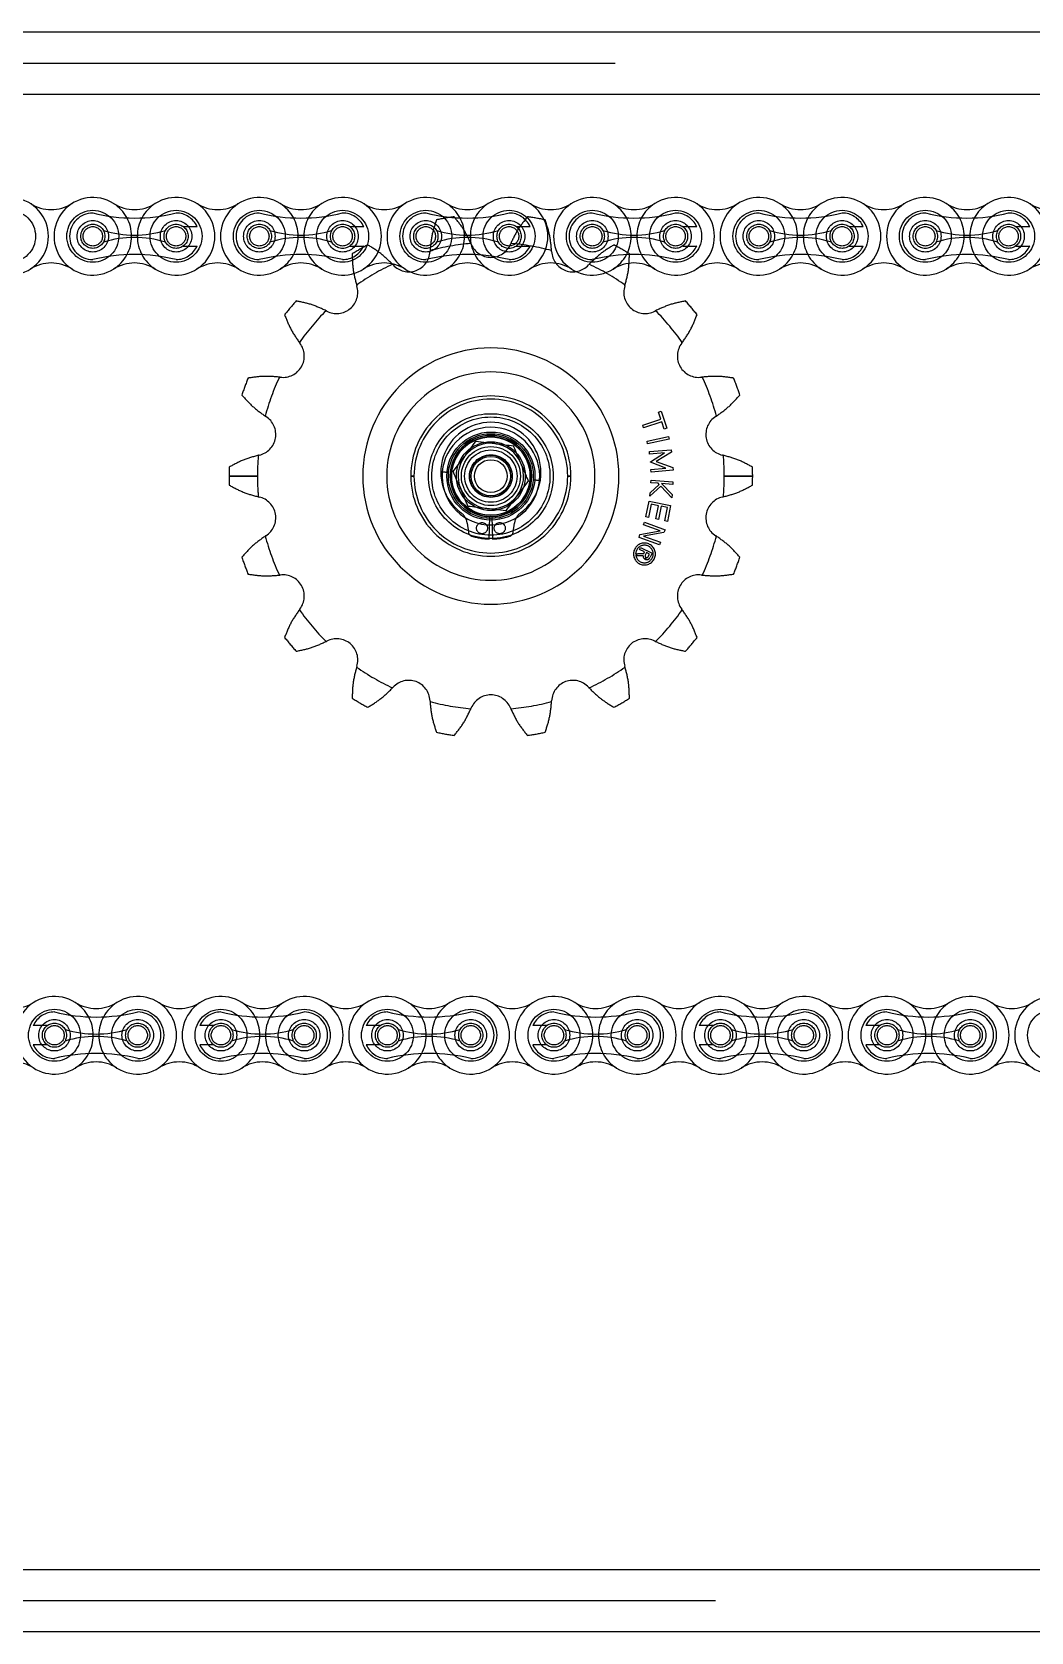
# Model space of a CAD drawing. Header units: metres. Extents: x 0 to 63075, y 0 to 44550.
# Drawn here: x 37970.1 to 38122.5, y 35804.3 to 36048.3 of the extents above; entities that cross this region are included whole.
import ezdxf

# ---------------------------------------------------------------- set-up
doc = ezdxf.new("R2010")
doc.units = ezdxf.units.M
doc.header["$LTSCALE"] = 75
doc.linetypes.add('HIDDEN2', pattern=[4.7625, 3.175, -1.5875])
for name, color, linetype in [('SDM', 7, 'Continuous'), ('SL4', 4, 'Continuous'), ('ST1', 7, 'HIDDEN2')]:
    doc.layers.add(name, color=color, linetype=linetype)

# ---------------------------------------------------------------- blocks, each defined once
blk = doc.blocks.new('A$C6e6623c1')
at = {"layer": 'SL4'}
for p, q in [((2339.74, 1725.35), (3664.71, 1725.35)), ((3664.71, 1715.82), (2339.74, 1715.82)), ((2556.63, 1662.93), (2559.49, 1662.58)), ((2553.16, 1658.31), (2554.9, 1660.62)), ((2564.63, 1656.93), (2562.9, 1654.62)), ((2561.16, 1652.31), (2558.3, 1652.66)), ((2387.24, 1490.88), (3617.21, 1490.88)), ((3617.21, 1481.35), (2387.24, 1481.35))]:
    blk.add_line(p, q, dxfattribs=at)
for radius in [6, 3, 2.5]:
    blk.add_circle((2558.9, 1657.62), radius, dxfattribs=at)
for start, end in [(83.1301, 143.1301), (23.1301, 83.1301), (143.1301, 203.1301), (323.1301, 23.1301), (203.1301, 263.1301), (263.1301, 323.1301)]:
    blk.add_arc((2558.9, 1657.62), 5, start, end, dxfattribs=at)
for points, knots in [([(2554.9, 1660.62), (2554.94, 1660.67), (2555.52, 1661.45), (2556.09, 1662.22), (2556.63, 1662.93)], [0, 0, 0, 0, 0.070201, 1, 1, 1, 1]), ([(2559.49, 1662.58), (2559.56, 1662.58), (2560.53, 1662.46), (2561.48, 1662.35), (2562.36, 1662.24)], [0, 0, 0, 0, 0.070201, 1, 1, 1, 1]), ([(2563.49, 1659.58), (2563.39, 1659.83), (2563.01, 1660.72), (2562.63, 1661.6), (2562.36, 1662.24)], [0, 0, 0, 0, 0.268634, 1, 1, 1, 1]), ([(2564.63, 1656.93), (2564.53, 1657.15), (2564.16, 1658.02), (2563.78, 1658.92), (2563.49, 1659.58)], [0, 0, 0, 0, 0.257551, 1, 1, 1, 1]), ([(2554.3, 1655.66), (2554.19, 1655.9), (2553.81, 1656.8), (2553.44, 1657.67), (2553.16, 1658.31)], [0, 0, 0, 0, 0.268634, 1, 1, 1, 1]), ([(2555.43, 1653), (2555.34, 1653.22), (2554.97, 1654.09), (2554.58, 1654.99), (2554.3, 1655.66)], [0, 0, 0, 0, 0.257551, 1, 1, 1, 1]), ([(2562.9, 1654.62), (2562.85, 1654.57), (2562.27, 1653.79), (2561.7, 1653.02), (2561.16, 1652.31)], [0, 0, 0, 0, 0.070201, 1, 1, 1, 1]), ([(2558.3, 1652.66), (2558.23, 1652.66), (2557.26, 1652.78), (2556.31, 1652.89), (2555.43, 1653)], [0, 0, 0, 0, 0.070201, 1, 1, 1, 1])]:
    blk.add_open_spline(points, degree=3, knots=knots, dxfattribs=at)
at = {"layer": 'ST1'}
for p, q in [((2339.74, 1720.59), (3664.71, 1720.59)), ((3664.71, 1715.82), (2339.74, 1715.82)), ((2511.98, 1695.67), (2514.11, 1695.67)), ((2537.38, 1695.67), (2539.51, 1695.67)), ((2562.78, 1695.67), (2564.91, 1695.67)), ((2588.18, 1695.67), (2590.31, 1695.67)), ((2613.58, 1695.67), (2615.71, 1695.67)), ((2638.98, 1695.67), (2641.11, 1695.67)), ((2511.98, 1692.71), (2514.11, 1692.71)), ((2537.38, 1692.71), (2539.51, 1692.71)), ((2562.78, 1692.71), (2564.91, 1692.71)), ((2588.18, 1692.71), (2590.31, 1692.71)), ((2613.58, 1692.71), (2615.71, 1692.71)), ((2638.98, 1692.71), (2641.11, 1692.71)), ((2584.49, 1667.39), (2584.88, 1667.52)), ((2584.85, 1666.28), (2584.49, 1667.39)), ((2584.88, 1667.52), (2585.73, 1664.92)), ((2582.06, 1665.37), (2584.85, 1666.28)), ((2582.19, 1664.99), (2582.06, 1665.37)), ((2584.98, 1665.9), (2582.19, 1664.99)), ((2585.34, 1664.79), (2584.98, 1665.9)), ((2585.73, 1664.92), (2585.34, 1664.79)), ((2582.74, 1662.94), (2586.01, 1663.64)), ((2582.82, 1662.54), (2582.74, 1662.94)), ((2586.1, 1663.24), (2582.82, 1662.54)), ((2583.09, 1661.36), (2586.42, 1661.65)), ((2586.01, 1663.64), (2586.1, 1663.24)), ((2586.42, 1661.65), (2586.46, 1661.25)), ((2583.12, 1660.96), (2583.09, 1661.36)), ((2585.39, 1661.16), (2583.12, 1660.96)), ((2583.23, 1659.82), (2585.39, 1661.16)), ((2583.23, 1659.77), (2583.23, 1659.82)), ((2585.59, 1658.84), (2583.23, 1659.77)), ((2586.46, 1661.25), (2584.11, 1659.87)), ((2584.11, 1659.87), (2586.66, 1658.93)), ((2523.29, 1657.62), (2518.96, 1657.62)), ((2518.96, 1657.62), (2523.29, 1657.62)), ((2518.96, 1657.62), (2523.29, 1657.62)), ((2523.29, 1657.62), (2518.96, 1657.62)), ((2546.68, 1657.62), (2547.17, 1657.62)), ((2547.17, 1657.62), (2546.68, 1657.62)), ((2547.17, 1657.62), (2546.68, 1657.62)), ((2546.68, 1657.62), (2547.17, 1657.62)), ((2552.44, 1658.18), (2551.47, 1658.27)), ((2551.47, 1658.27), (2552.44, 1658.18)), ((2551.47, 1658.27), (2552.44, 1658.18)), ((2552.44, 1658.18), (2551.47, 1658.27)), ((2566.32, 1656.97), (2565.35, 1657.06)), ((2565.35, 1657.06), (2566.32, 1656.97)), ((2565.35, 1657.06), (2566.32, 1656.97)), ((2566.32, 1656.97), (2565.35, 1657.06)), ((2570.62, 1657.62), (2571.11, 1657.62)), ((2571.11, 1657.62), (2570.62, 1657.62)), ((2571.11, 1657.62), (2570.62, 1657.62)), ((2570.62, 1657.62), (2571.11, 1657.62)), ((2583.32, 1656.6), (2583.35, 1657)), ((2583.33, 1658.64), (2585.59, 1658.84)), ((2583.37, 1658.24), (2583.33, 1658.64)), ((2583.35, 1657), (2586.68, 1656.75)), ((2586.7, 1658.54), (2583.37, 1658.24)), ((2586.66, 1658.93), (2586.7, 1658.54)), ((2598.84, 1657.62), (2594.5, 1657.62)), ((2594.5, 1657.62), (2598.84, 1657.62)), ((2594.5, 1657.62), (2598.84, 1657.62)), ((2598.84, 1657.62), (2594.5, 1657.62)), ((2584.84, 1656.07), (2583.16, 1654.55)), ((2583.16, 1654.55), (2583.2, 1655.05)), ((2583.2, 1655.05), (2584.6, 1656.32)), ((2584.41, 1656.52), (2583.32, 1656.6)), ((2584.6, 1656.32), (2584.41, 1656.52)), ((2586.5, 1654.3), (2584.84, 1656.07)), ((2584.95, 1656.48), (2586.54, 1654.8)), ((2586.65, 1656.35), (2584.95, 1656.48)), ((2586.54, 1654.8), (2586.5, 1654.3)), ((2586.68, 1656.75), (2586.65, 1656.35)), ((2582.55, 1651.4), (2583.06, 1653.8)), ((2583.38, 1653.33), (2582.95, 1651.31)), ((2583.06, 1653.8), (2586.33, 1653.12)), ((2584.47, 1653.09), (2583.38, 1653.33)), ((2584.05, 1651.08), (2584.47, 1653.09)), ((2584.88, 1653.01), (2584.45, 1651)), ((2585.85, 1652.81), (2584.88, 1653.01)), ((2585.42, 1650.79), (2585.85, 1652.81)), ((2586.33, 1653.12), (2585.83, 1650.71)), ((2555.3, 1650.42), (2555.47, 1649.09)), ((2558.65, 1648.02), (2558.73, 1651.42)), ((2559.06, 1651.42), (2559.15, 1648.02)), ((2562.32, 1649.09), (2562.49, 1650.42)), ((2582.19, 1650.2), (2582.32, 1650.58)), ((2584.73, 1649.29), (2582.19, 1650.2)), ((2582.32, 1650.58), (2585.47, 1649.45)), ((2582.95, 1651.31), (2582.55, 1651.4)), ((2584.45, 1651), (2584.05, 1651.08)), ((2585.47, 1649.45), (2585.31, 1649.01)), ((2585.83, 1650.71), (2585.42, 1650.79)), ((2581.5, 1648.26), (2581.65, 1648.69)), ((2584.65, 1647.14), (2581.5, 1648.26)), ((2581.65, 1648.69), (2584.73, 1649.29)), ((2585.31, 1649.01), (2582.17, 1648.45)), ((2582.17, 1648.45), (2584.78, 1647.52)), ((2584.78, 1647.52), (2584.65, 1647.14)), ((2581.09, 1645.45), (2581.26, 1645.81)), ((2582.12, 1645.47), (2581.09, 1645.45)), ((2581.26, 1645.81), (2582.24, 1645.83)), ((2581.6, 1646.43), (2581.74, 1646.73)), ((2582.36, 1646.07), (2581.6, 1646.43)), ((2581.74, 1646.73), (2583.51, 1645.89)), ((2582.24, 1645.83), (2582.36, 1646.07)), ((2582.57, 1645.23), (2582.44, 1644.94)), ((2582.45, 1644.94), (2582.58, 1645.22)), ((2582.65, 1645.95), (2582.46, 1645.55)), ((2583.09, 1645.74), (2582.65, 1645.95)), ((2582.9, 1645.35), (2583.09, 1645.74)), ((2583.51, 1645.89), (2583.2, 1645.24)), ((2491.22, 1573.83), (2489.1, 1573.83)), ((2516.62, 1573.83), (2514.5, 1573.83)), ((2542.02, 1573.83), (2539.9, 1573.83)), ((2567.42, 1573.83), (2565.3, 1573.83)), ((2592.82, 1573.83), (2590.7, 1573.83)), ((2618.22, 1573.83), (2616.1, 1573.83)), ((2491.22, 1570.88), (2489.1, 1570.88)), ((2516.62, 1570.88), (2514.5, 1570.88)), ((2542.02, 1570.88), (2539.9, 1570.88)), ((2567.42, 1570.88), (2565.3, 1570.88)), ((2592.82, 1570.88), (2590.7, 1570.88)), ((2618.22, 1570.88), (2616.1, 1570.88)), ((2339.74, 1490.88), (3664.71, 1490.88)), ((3664.71, 1486.11), (2339.74, 1486.11))]:
    blk.add_line(p, q, dxfattribs=at)
for centre, radius in [((2485.48, 1694.19), 3.96), ((2498.18, 1694.19), 3.96), ((2498.18, 1694.19), 2.4), ((2498.18, 1694.19), 1.84), ((2510.88, 1694.19), 3.96), ((2510.88, 1694.19), 2.4), ((2510.88, 1694.19), 1.84), ((2523.58, 1694.19), 3.96), ((2523.58, 1694.19), 2.4), ((2523.58, 1694.19), 1.85), ((2536.28, 1694.19), 3.96), ((2536.28, 1694.19), 2.4), ((2536.28, 1694.19), 1.85), ((2548.98, 1694.19), 3.96), ((2548.98, 1694.19), 2.4), ((2548.98, 1694.19), 1.85), ((2561.68, 1694.19), 3.96), ((2561.68, 1694.19), 2.4), ((2561.68, 1694.19), 1.85), ((2574.38, 1694.19), 3.96), ((2574.38, 1694.19), 2.4), ((2574.38, 1694.19), 1.84), ((2587.08, 1694.19), 3.96), ((2587.08, 1694.19), 2.4), ((2587.08, 1694.19), 1.84), ((2599.78, 1694.19), 3.96), ((2599.78, 1694.19), 2.4), ((2599.78, 1694.19), 1.84), ((2612.48, 1694.19), 3.96), ((2612.48, 1694.19), 2.4), ((2612.48, 1694.19), 1.84), ((2625.18, 1694.19), 3.96), ((2625.18, 1694.19), 2.4), ((2625.18, 1694.19), 1.85), ((2637.88, 1694.19), 3.96), ((2637.88, 1694.19), 2.4), ((2637.88, 1694.19), 1.84), ((2498.18, 1694.19), 1.48), ((2510.88, 1694.19), 1.48), ((2523.58, 1694.19), 1.48), ((2536.28, 1694.19), 1.48), ((2548.98, 1694.19), 1.48), ((2561.68, 1694.19), 1.48), ((2574.38, 1694.19), 1.48), ((2587.08, 1694.19), 1.48), ((2599.78, 1694.19), 1.48), ((2612.48, 1694.19), 1.48), ((2625.18, 1694.19), 1.48), ((2637.88, 1694.19), 1.48), ((2558.9, 1657.62), 9.52), ((2558.9, 1657.62), 9.02), ((2558.9, 1657.62), 6.72), ((2558.9, 1657.62), 6.72), ((2558.9, 1657.62), 6.47), ((2558.9, 1657.62), 6.2), ((2558.9, 1657.62), 5.97), ((2558.9, 1657.62), 5.25), ((2558.9, 1657.62), 5.25), ((2558.9, 1657.62), 4.5), ((2558.9, 1657.62), 4), ((2558.9, 1657.62), 3.25), ((2558.9, 1657.62), 3.25), ((2558.9, 1657.62), 3.2), ((2557.55, 1649.68), 0.85), ((2560.25, 1649.68), 0.85), ((2492.33, 1572.35), 3.96), ((2505.03, 1572.35), 3.96), ((2517.73, 1572.35), 3.96), ((2530.43, 1572.35), 3.96), ((2543.13, 1572.35), 3.96), ((2555.83, 1572.35), 3.96), ((2568.53, 1572.35), 3.96), ((2581.23, 1572.35), 3.96), ((2593.93, 1572.35), 3.96), ((2606.63, 1572.35), 3.96), ((2619.33, 1572.35), 3.96), ((2632.03, 1572.35), 3.96), ((2644.73, 1572.35), 3.96), ((2492.33, 1572.35), 2.4), ((2492.33, 1572.35), 1.84), ((2492.33, 1572.35), 1.48), ((2505.03, 1572.35), 2.4), ((2505.03, 1572.35), 1.84), ((2505.03, 1572.35), 1.48), ((2517.73, 1572.35), 2.4), ((2517.73, 1572.35), 1.84), ((2517.73, 1572.35), 1.48), ((2530.43, 1572.35), 2.4), ((2530.43, 1572.35), 1.84), ((2530.43, 1572.35), 1.48), ((2543.13, 1572.35), 2.4), ((2543.13, 1572.35), 1.84), ((2543.13, 1572.35), 1.48), ((2555.83, 1572.35), 2.4), ((2555.83, 1572.35), 1.84), ((2555.83, 1572.35), 1.48), ((2568.53, 1572.35), 2.4), ((2568.53, 1572.35), 1.84), ((2568.53, 1572.35), 1.48), ((2581.23, 1572.35), 2.4), ((2581.23, 1572.35), 1.84), ((2581.23, 1572.35), 1.48), ((2593.93, 1572.35), 2.4), ((2593.93, 1572.35), 1.85), ((2593.93, 1572.35), 1.48), ((2606.63, 1572.35), 2.4), ((2606.63, 1572.35), 1.85), ((2606.63, 1572.35), 1.48), ((2619.33, 1572.35), 2.4), ((2619.33, 1572.35), 1.84), ((2619.33, 1572.35), 1.48), ((2632.03, 1572.35), 2.4), ((2632.03, 1572.35), 1.84), ((2632.03, 1572.35), 1.48)]:
    blk.add_circle(centre, radius, dxfattribs=at)
for centre, radius, start, end in [((2485.48, 1694.19), 5.92, 237.5667, 122.4333), ((2491.83, 1704.18), 5.92, 237.5667, 302.4333), ((2498.18, 1694.19), 5.92, 57.5667, 302.4333), ((2504.53, 1704.18), 5.92, 237.5667, 302.4333), ((2498.18, 1694.19), 5.92, 302.4332, 57.5668), ((2510.88, 1694.19), 5.92, 122.4332, 237.5668), ((2510.88, 1694.19), 5.92, 237.5667, 122.4333), ((2517.23, 1704.18), 5.92, 237.5667, 302.4333), ((2523.58, 1694.19), 5.92, 57.5667, 302.4333), ((2529.93, 1704.18), 5.92, 237.5667, 302.4333), ((2523.58, 1694.19), 5.92, 302.4332, 57.5668), ((2536.28, 1694.19), 5.92, 122.4332, 237.5668), ((2536.28, 1694.19), 5.92, 237.5667, 122.4333), ((2542.63, 1704.18), 5.92, 237.5667, 302.4333), ((2548.98, 1694.19), 5.92, 57.5667, 302.4333), ((2555.33, 1704.18), 5.92, 237.5667, 302.4333), ((2548.98, 1694.19), 5.92, 302.4332, 57.5668), ((2561.68, 1694.19), 5.92, 122.4332, 237.5668), ((2561.68, 1694.19), 5.92, 237.5667, 122.4333), ((2568.03, 1704.18), 5.92, 237.5667, 302.4333), ((2574.38, 1694.19), 5.92, 57.5667, 302.4333), ((2580.73, 1704.18), 5.92, 237.5667, 302.4333), ((2574.38, 1694.19), 5.92, 302.4332, 57.5668), ((2587.08, 1694.19), 5.92, 122.4332, 237.5668), ((2587.08, 1694.19), 5.92, 237.5667, 122.4333), ((2593.43, 1704.18), 5.92, 237.5667, 302.4333), ((2599.78, 1694.19), 5.92, 57.5667, 302.4333), ((2606.13, 1704.18), 5.92, 237.5667, 302.4333), ((2599.78, 1694.19), 5.92, 302.4332, 57.5668), ((2612.48, 1694.19), 5.92, 122.4332, 237.5668), ((2612.48, 1694.19), 5.92, 237.5667, 122.4333), ((2618.83, 1704.18), 5.92, 237.5667, 302.4333), ((2625.18, 1694.19), 5.92, 57.5667, 302.4333), ((2631.53, 1704.18), 5.92, 237.5667, 302.4333), ((2625.18, 1694.19), 5.92, 302.4332, 57.5668), ((2637.88, 1694.19), 5.92, 122.4332, 237.5668), ((2637.88, 1694.19), 5.92, 237.5667, 122.4333), ((2644.23, 1704.18), 5.92, 237.5667, 302.4333), ((2498.18, 1694.19), 3.55, 90, 270), ((2504.53, 1723.29), 26.32, 256.0401, 283.9599), ((2510.88, 1694.19), 3.55, 24.5534, 90), ((2523.58, 1694.19), 3.55, 90, 270), ((2529.93, 1723.29), 26.32, 256.0401, 283.9599), ((2536.28, 1694.19), 3.55, 24.5534, 90), ((2548.98, 1694.19), 3.55, 90, 270), ((2555.33, 1723.29), 26.32, 256.0401, 283.9599), ((2558.9, 1657.62), 39.94, 98.032, 101.968), ((2561.68, 1694.19), 3.55, 24.5534, 90), ((2558.9, 1657.62), 39.94, 78.032, 81.968), ((2574.38, 1694.19), 3.55, 90, 270), ((2580.73, 1723.29), 26.32, 256.0401, 283.9599), ((2587.08, 1694.19), 3.55, 24.5534, 90), ((2599.78, 1694.19), 3.55, 90, 270), ((2606.13, 1723.29), 26.32, 256.0401, 283.9599), ((2612.48, 1694.19), 3.55, 24.5534, 90), ((2625.18, 1694.19), 3.55, 90, 270), ((2631.53, 1723.29), 26.32, 256.0401, 283.9599), ((2637.88, 1694.19), 3.55, 24.5534, 90), ((2504.53, 1710.54), 16.17, 252.993, 287.007), ((2504.53, 1677.84), 16.17, 72.993, 107.007), ((2529.93, 1710.54), 16.17, 252.993, 287.007), ((2529.93, 1677.84), 16.17, 72.993, 107.007), ((2555.33, 1710.54), 16.17, 252.993, 287.007), ((2555.33, 1677.84), 16.17, 72.993, 107.007), ((2580.73, 1710.54), 16.17, 252.993, 287.007), ((2580.73, 1677.84), 16.17, 72.993, 107.007), ((2606.13, 1710.54), 16.17, 252.993, 287.007), ((2606.13, 1677.84), 16.17, 72.993, 107.007), ((2631.53, 1710.54), 16.17, 252.993, 287.007), ((2631.53, 1677.84), 16.17, 72.993, 107.007), ((2504.53, 1665.09), 26.32, 76.0401, 103.9599), ((2510.88, 1694.19), 3.55, 270, 335.4466), ((2529.93, 1665.09), 26.32, 76.0401, 103.9599), ((2536.28, 1694.19), 3.55, 270, 335.4466), ((2558.9, 1657.62), 39.94, 118.032, 121.968), ((2546.38, 1692.01), 3.24, 222.5, 357.5), ((2555.33, 1665.09), 26.32, 76.0401, 103.9599), ((2564.99, 1691.2), 15.39, 177.0177, 177.5), ((2558.9, 1657.62), 35.61, 94.9007, 105.0993), ((2558.9, 1657.62), 35.61, 94.9007, 105.0993), ((2558.9, 1657.62), 35.61, 94.9007, 105.0993), ((2558.9, 1657.62), 35.61, 94.9007, 105.0993), ((2541.68, 1687.09), 15.39, 22.5, 22.9823), ((2558.9, 1694.22), 3.24, 202.5, 337.5), ((2561.68, 1694.19), 3.55, 270, 335.4466), ((2576.11, 1687.09), 15.39, 157.0177, 157.5), ((2558.9, 1657.62), 35.61, 74.9007, 85.0993), ((2558.9, 1657.62), 35.61, 74.9007, 85.0993), ((2558.9, 1657.62), 35.61, 74.9007, 85.0993), ((2558.9, 1657.62), 35.61, 74.9007, 85.0993), ((2552.8, 1691.2), 15.39, 2.5, 2.9823), ((2571.41, 1692.01), 3.24, 182.5, 317.5), ((2580.73, 1665.09), 26.32, 76.0401, 103.9599), ((2558.9, 1657.62), 39.94, 58.032, 61.968), ((2587.08, 1694.19), 3.55, 270, 335.4466), ((2606.13, 1665.09), 26.32, 76.0401, 103.9599), ((2612.48, 1694.19), 3.55, 270, 335.4466), ((2631.53, 1665.09), 26.32, 76.0401, 103.9599), ((2637.88, 1694.19), 3.55, 270, 335.4466), ((2491.83, 1684.2), 5.92, 57.5667, 122.4333), ((2504.53, 1684.2), 5.92, 57.5667, 122.4333), ((2517.23, 1684.2), 5.92, 57.5667, 122.4333), ((2529.93, 1684.2), 5.92, 57.5667, 122.4333), ((2558.9, 1657.62), 35.61, 114.9007, 125.0993), ((2558.9, 1657.62), 35.61, 114.9007, 125.0993), ((2558.9, 1657.62), 35.61, 114.9007, 125.0993), ((2558.9, 1657.62), 35.61, 114.9007, 125.0993), ((2542.63, 1684.2), 5.92, 57.5667, 122.4333), ((2532.64, 1679.42), 15.39, 42.5, 42.9823), ((2555.33, 1684.2), 5.92, 57.5667, 122.4333), ((2568.03, 1684.2), 5.92, 57.5667, 122.4333), ((2585.15, 1679.42), 15.39, 137.0177, 137.5), ((2558.9, 1657.62), 35.61, 54.9007, 65.0993), ((2558.9, 1657.62), 35.61, 54.9007, 65.0993), ((2558.9, 1657.62), 35.61, 54.9007, 65.0993), ((2558.9, 1657.62), 35.61, 54.9007, 65.0993), ((2580.73, 1684.2), 5.92, 57.5667, 122.4333), ((2593.43, 1684.2), 5.92, 57.5667, 122.4333), ((2606.13, 1684.2), 5.92, 57.5667, 122.4333), ((2618.83, 1684.2), 5.92, 57.5667, 122.4333), ((2631.53, 1684.2), 5.92, 57.5667, 122.4333), ((2644.23, 1684.2), 5.92, 57.5667, 122.4333), ((2535.37, 1685.65), 3.24, 242.5, 17.5), ((2553.14, 1691.26), 15.39, 197.0177, 197.5), ((2582.42, 1685.65), 3.24, 162.5, 297.5), ((2564.65, 1691.26), 15.39, 342.5, 342.9823), ((2558.9, 1657.62), 39.94, 138.032, 141.968), ((2558.9, 1657.62), 39.94, 38.032, 41.968), ((2558.9, 1657.62), 35.61, 134.9007, 145.0993), ((2558.9, 1657.62), 35.61, 134.9007, 145.0993), ((2558.9, 1657.62), 35.61, 134.9007, 145.0993), ((2558.9, 1657.62), 35.61, 134.9007, 145.0993), ((2526.77, 1669.13), 15.39, 62.5, 62.9823), ((2591.02, 1669.13), 15.39, 117.0177, 117.5), ((2558.9, 1657.62), 35.61, 34.9007, 45.0993), ((2558.9, 1657.62), 35.61, 34.9007, 45.0993), ((2558.9, 1657.62), 35.61, 34.9007, 45.0993), ((2558.9, 1657.62), 35.61, 34.9007, 45.0993), ((2527.2, 1675.92), 3.24, 262.5, 37.5), ((2541.98, 1687.26), 15.39, 217.0177, 217.5), ((2558.9, 1657.62), 19.54, 0, 180), ((2590.59, 1675.92), 3.24, 142.5, 277.5), ((2575.81, 1687.26), 15.39, 322.5, 322.9823), ((2558.9, 1657.62), 39.94, 158.032, 161.968), ((2558.9, 1657.62), 35.61, 154.9007, 165.0993), ((2558.9, 1657.62), 35.61, 154.9007, 165.0993), ((2558.9, 1657.62), 35.61, 154.9007, 165.0993), ((2558.9, 1657.62), 35.61, 154.9007, 165.0993), ((2524.77, 1657.45), 15.39, 82.5, 82.9823), ((2558.9, 1657.62), 15.88, 0, 180), ((2593.02, 1657.45), 15.39, 97.0177, 97.5), ((2558.9, 1657.62), 35.61, 14.9007, 25.0993), ((2558.9, 1657.62), 35.61, 14.9007, 25.0993), ((2558.9, 1657.62), 35.61, 14.9007, 25.0993), ((2558.9, 1657.62), 35.61, 14.9007, 25.0993), ((2558.9, 1657.62), 39.94, 18.032, 21.968), ((2558.9, 1657.62), 12.22, 0, 180), ((2558.9, 1657.62), 11.73, 0, 180), ((2558.9, 1657.62), 11.73, 0, 180), ((2558.9, 1657.62), 11.73, 0, 180), ((2558.9, 1657.62), 11.73, 0, 180), ((2522.85, 1663.98), 3.24, 282.5, 57.5), ((2532.86, 1679.69), 15.39, 237.0177, 237.5), ((2594.94, 1663.98), 3.24, 122.5, 257.5), ((2584.93, 1679.69), 15.39, 302.5, 302.9823), ((2558.9, 1658.18), 7.64, 306.5065, 233.4935), ((2558.9, 1657.62), 7.45, 355, 175), ((2558.9, 1657.62), 7.45, 355, 175), ((2558.9, 1657.62), 7.45, 355, 175), ((2558.9, 1657.62), 7.45, 355, 175), ((2558.9, 1657.62), 6.2, 271.4922, 268.5078), ((2558.9, 1657.62), 35.61, 174.9007, 180), ((2558.9, 1657.62), 35.61, 174.9007, 180), ((2558.9, 1657.62), 35.61, 174.9007, 180), ((2558.9, 1657.62), 35.61, 174.9007, 180), ((2526.89, 1645.79), 15.39, 102.5, 102.9823), ((2590.9, 1645.79), 15.39, 77.0177, 77.5), ((2558.9, 1657.62), 35.61, 0, 5.0993), ((2558.9, 1657.62), 35.61, 0, 5.0993), ((2558.9, 1657.62), 35.61, 0, 5.0993), ((2558.9, 1657.62), 35.61, 0, 5.0993), ((2558.9, 1657.62), 39.94, 178.032, 180), ((2558.9, 1657.62), 39.94, 180, 181.968), ((2558.9, 1657.62), 35.61, 180, 185.0993), ((2558.9, 1657.62), 35.61, 180, 185.0993), ((2558.9, 1657.62), 35.61, 180, 185.0993), ((2558.9, 1657.62), 35.61, 180, 185.0993), ((2558.9, 1657.62), 19.54, 180, 0), ((2558.9, 1657.62), 15.88, 180, 0), ((2558.9, 1657.62), 12.22, 180, 0), ((2558.9, 1657.62), 11.73, 180, 0), ((2558.9, 1657.62), 11.73, 180, 0), ((2558.9, 1657.62), 11.73, 180, 0), ((2558.9, 1657.62), 11.73, 180, 0), ((2558.9, 1657.62), 7.45, 175, 355), ((2558.9, 1657.62), 7.45, 175, 355), ((2558.9, 1657.62), 7.45, 175, 355), ((2558.9, 1657.62), 7.45, 175, 355), ((2558.9, 1657.62), 35.61, 354.9007, 0), ((2558.9, 1657.62), 35.61, 354.9007, 0), ((2558.9, 1657.62), 35.61, 354.9007, 0), ((2558.9, 1657.62), 35.61, 354.9007, 0), ((2558.9, 1657.62), 39.94, 0, 1.968), ((2558.9, 1657.62), 39.94, 358.032, 0), ((2526.89, 1669.45), 15.39, 257.0177, 257.5), ((2522.85, 1651.26), 3.24, 302.5, 77.5), ((2594.94, 1651.26), 3.24, 102.5, 237.5), ((2590.9, 1669.45), 15.39, 282.5, 282.9823), ((2552.92, 1650.11), 2.4, 7.5, 53.4935), ((2564.87, 1650.11), 2.4, 126.5065, 172.5), ((2532.86, 1635.55), 15.39, 122.5, 122.9823), ((2558.9, 1657.62), 35.61, 194.9007, 205.0993), ((2558.9, 1657.62), 35.61, 194.9007, 205.0993), ((2558.9, 1657.62), 35.61, 194.9007, 205.0993), ((2558.9, 1657.62), 35.61, 194.9007, 205.0993), ((2556.22, 1649.18), 0.75, 187.5, 252.3902), ((2558.9, 1657.62), 9.6, 252.3902, 268.5078), ((2558.9, 1657.62), 9.6, 271.4922, 287.6098), ((2561.57, 1649.18), 0.75, 287.6098, 352.5), ((2582.33, 1645.74), 1.67, 90, 270), ((2582.33, 1645.74), 1.34, 90, 270), ((2582.33, 1645.74), 1.67, 270, 90), ((2582.33, 1645.74), 1.34, 270, 90), ((2558.9, 1657.62), 35.61, 334.9007, 345.0993), ((2558.9, 1657.62), 35.61, 334.9007, 345.0993), ((2558.9, 1657.62), 35.61, 334.9007, 345.0993), ((2558.9, 1657.62), 35.61, 334.9007, 345.0993), ((2584.93, 1635.55), 15.39, 57.0177, 57.5), ((2558.9, 1657.62), 39.94, 198.032, 201.968), ((2582.68, 1645.44), 0.558, 177.3805, 244.2298), ((2582.68, 1645.44), 0.245, 154.6955, 243.6423), ((2582.68, 1645.44), 0.558, 245.1257, 338.0745), ((2582.68, 1645.44), 0.245, 245.6968, 336.0266), ((2558.9, 1657.62), 39.94, 338.032, 341.968), ((2524.77, 1657.79), 15.39, 277.0177, 277.5), ((2527.2, 1639.32), 3.24, 322.5, 97.5), ((2590.59, 1639.32), 3.24, 82.5, 217.5), ((2593.02, 1657.79), 15.39, 262.5, 262.9823), ((2541.98, 1627.98), 15.39, 142.5, 142.9823), ((2558.9, 1657.62), 35.61, 214.9007, 225.0993), ((2558.9, 1657.62), 35.61, 214.9007, 225.0993), ((2558.9, 1657.62), 35.61, 214.9007, 225.0993), ((2558.9, 1657.62), 35.61, 214.9007, 225.0993), ((2558.9, 1657.62), 35.61, 314.9007, 325.0993), ((2558.9, 1657.62), 35.61, 314.9007, 325.0993), ((2558.9, 1657.62), 35.61, 314.9007, 325.0993), ((2558.9, 1657.62), 35.61, 314.9007, 325.0993), ((2575.81, 1627.98), 15.39, 37.0177, 37.5), ((2558.9, 1657.62), 39.94, 218.032, 221.968), ((2526.77, 1646.11), 15.39, 297.0177, 297.5), ((2535.37, 1629.59), 3.24, 342.5, 117.5), ((2582.42, 1629.59), 3.24, 62.5, 197.5), ((2591.02, 1646.11), 15.39, 242.5, 242.9823), ((2558.9, 1657.62), 39.94, 318.032, 321.968), ((2553.14, 1623.98), 15.39, 162.5, 162.9823), ((2558.9, 1657.62), 35.61, 234.9007, 245.0993), ((2558.9, 1657.62), 35.61, 234.9007, 245.0993), ((2558.9, 1657.62), 35.61, 234.9007, 245.0993), ((2558.9, 1657.62), 35.61, 234.9007, 245.0993), ((2558.9, 1657.62), 35.61, 294.9007, 305.0993), ((2558.9, 1657.62), 35.61, 294.9007, 305.0993), ((2558.9, 1657.62), 35.61, 294.9007, 305.0993), ((2558.9, 1657.62), 35.61, 294.9007, 305.0993), ((2564.65, 1623.98), 15.39, 17.0177, 17.5), ((2532.64, 1635.82), 15.39, 317.0177, 317.5), ((2546.38, 1623.23), 3.24, 2.5, 137.5), ((2571.41, 1623.23), 3.24, 42.5, 177.5), ((2585.15, 1635.82), 15.39, 222.5, 222.9823), ((2558.9, 1657.62), 39.94, 238.032, 241.968), ((2564.99, 1624.04), 15.39, 182.5, 182.9823), ((2558.9, 1657.62), 35.61, 254.9007, 265.0993), ((2558.9, 1657.62), 35.61, 254.9007, 265.0993), ((2558.9, 1657.62), 35.61, 254.9007, 265.0993), ((2558.9, 1657.62), 35.61, 254.9007, 265.0993), ((2558.9, 1621.02), 3.24, 22.5, 157.5), ((2558.9, 1657.62), 35.61, 274.9007, 285.0993), ((2558.9, 1657.62), 35.61, 274.9007, 285.0993), ((2558.9, 1657.62), 35.61, 274.9007, 285.0993), ((2558.9, 1657.62), 35.61, 274.9007, 285.0993), ((2552.8, 1624.04), 15.39, 357.0177, 357.5), ((2558.9, 1657.62), 39.94, 298.032, 301.968), ((2541.68, 1628.15), 15.39, 337.0177, 337.5), ((2576.11, 1628.15), 15.39, 202.5, 202.9823), ((2558.9, 1657.62), 39.94, 258.032, 261.968), ((2558.9, 1657.62), 39.94, 278.032, 281.968), ((2485.98, 1582.35), 5.92, 237.5667, 302.4333), ((2492.33, 1572.35), 5.92, 57.5667, 302.4333), ((2498.68, 1582.35), 5.92, 237.5667, 302.4333), ((2492.33, 1572.35), 5.92, 302.4332, 57.5668), ((2505.03, 1572.35), 5.92, 122.4332, 237.5668), ((2505.03, 1572.35), 5.92, 237.5667, 122.4333), ((2511.38, 1582.35), 5.92, 237.5667, 302.4333), ((2517.73, 1572.35), 5.92, 57.5667, 302.4333), ((2524.08, 1582.35), 5.92, 237.5667, 302.4333), ((2517.73, 1572.35), 5.92, 302.4332, 57.5668), ((2530.43, 1572.35), 5.92, 122.4332, 237.5668), ((2530.43, 1572.35), 5.92, 237.5667, 122.4333), ((2536.78, 1582.35), 5.92, 237.5667, 302.4333), ((2543.13, 1572.35), 5.92, 57.5667, 302.4333), ((2549.48, 1582.35), 5.92, 237.5667, 302.4333), ((2543.13, 1572.35), 5.92, 302.4332, 57.5668), ((2555.83, 1572.35), 5.92, 122.4332, 237.5668), ((2555.83, 1572.35), 5.92, 237.5667, 122.4333), ((2562.18, 1582.35), 5.92, 237.5667, 302.4333), ((2568.53, 1572.35), 5.92, 57.5667, 302.4333), ((2574.88, 1582.35), 5.92, 237.5667, 302.4333), ((2568.53, 1572.35), 5.92, 302.4332, 57.5668), ((2581.23, 1572.35), 5.92, 122.4332, 237.5668), ((2581.23, 1572.35), 5.92, 237.5667, 122.4333), ((2587.58, 1582.35), 5.92, 237.5667, 302.4333), ((2593.93, 1572.35), 5.92, 57.5667, 302.4333), ((2600.28, 1582.35), 5.92, 237.5667, 302.4333), ((2593.93, 1572.35), 5.92, 302.4332, 57.5668), ((2606.63, 1572.35), 5.92, 122.4332, 237.5668), ((2606.63, 1572.35), 5.92, 237.5667, 122.4333), ((2612.98, 1582.35), 5.92, 237.5667, 302.4333), ((2619.33, 1572.35), 5.92, 57.5667, 302.4333), ((2625.68, 1582.35), 5.92, 237.5667, 302.4333), ((2619.33, 1572.35), 5.92, 302.4332, 57.5668), ((2632.03, 1572.35), 5.92, 122.4332, 237.5668), ((2632.03, 1572.35), 5.92, 237.5667, 122.4333), ((2638.38, 1582.35), 5.92, 237.5667, 302.4333), ((2644.73, 1572.35), 5.92, 57.5667, 302.4333), ((2492.33, 1572.35), 3.55, 90, 155.4466), ((2498.68, 1601.45), 26.32, 256.0401, 283.9599), ((2505.03, 1572.35), 3.55, 270, 90), ((2517.73, 1572.35), 3.55, 90, 155.4466), ((2524.08, 1601.45), 26.32, 256.0401, 283.9599), ((2530.43, 1572.35), 3.55, 270, 90), ((2543.13, 1572.35), 3.55, 90, 155.4466), ((2549.48, 1601.45), 26.32, 256.0401, 283.9599), ((2555.83, 1572.35), 3.55, 270, 90), ((2568.53, 1572.35), 3.55, 90, 155.4466), ((2574.88, 1601.45), 26.32, 256.0401, 283.9599), ((2581.23, 1572.35), 3.55, 270, 90), ((2593.93, 1572.35), 3.55, 90, 155.4466), ((2600.28, 1601.45), 26.32, 256.0401, 283.9599), ((2606.63, 1572.35), 3.55, 270, 90), ((2619.33, 1572.35), 3.55, 90, 155.4466), ((2625.68, 1601.45), 26.32, 256.0401, 283.9599), ((2632.03, 1572.35), 3.55, 270, 90), ((2498.68, 1588.71), 16.17, 252.993, 287.007), ((2498.68, 1556), 16.17, 72.993, 107.007), ((2524.08, 1588.71), 16.17, 252.993, 287.007), ((2524.08, 1556), 16.17, 72.993, 107.007), ((2549.48, 1588.71), 16.17, 252.993, 287.007), ((2549.48, 1556), 16.17, 72.993, 107.007), ((2574.88, 1588.71), 16.17, 252.993, 287.007), ((2574.88, 1556), 16.17, 72.993, 107.007), ((2600.28, 1588.71), 16.17, 252.993, 287.007), ((2600.28, 1556), 16.17, 72.993, 107.007), ((2625.68, 1588.71), 16.17, 252.993, 287.007), ((2625.68, 1556), 16.17, 72.993, 107.007), ((2492.33, 1572.35), 3.55, 204.5534, 270), ((2498.68, 1543.26), 26.32, 76.0401, 103.9599), ((2517.73, 1572.35), 3.55, 204.5534, 270), ((2524.08, 1543.26), 26.32, 76.0401, 103.9599), ((2543.13, 1572.35), 3.55, 204.5534, 270), ((2549.48, 1543.26), 26.32, 76.0401, 103.9599), ((2568.53, 1572.35), 3.55, 204.5534, 270), ((2574.88, 1543.26), 26.32, 76.0401, 103.9599), ((2593.93, 1572.35), 3.55, 204.5534, 270), ((2600.28, 1543.26), 26.32, 76.0401, 103.9599), ((2619.33, 1572.35), 3.55, 204.5534, 270), ((2625.68, 1543.26), 26.32, 76.0401, 103.9599), ((2485.98, 1562.36), 5.92, 57.5667, 122.4333), ((2498.68, 1562.36), 5.92, 57.5667, 122.4333), ((2511.38, 1562.36), 5.92, 57.5667, 122.4333), ((2524.08, 1562.36), 5.92, 57.5667, 122.4333), ((2536.78, 1562.36), 5.92, 57.5667, 122.4333), ((2549.48, 1562.36), 5.92, 57.5667, 122.4333), ((2562.18, 1562.36), 5.92, 57.5667, 122.4333), ((2574.88, 1562.36), 5.92, 57.5667, 122.4333), ((2587.58, 1562.36), 5.92, 57.5667, 122.4333), ((2600.28, 1562.36), 5.92, 57.5667, 122.4333), ((2612.98, 1562.36), 5.92, 57.5667, 122.4333), ((2625.68, 1562.36), 5.92, 57.5667, 122.4333), ((2638.38, 1562.36), 5.92, 57.5667, 122.4333)]:
    blk.add_arc(centre, radius, start, end, dxfattribs=at)
for points, knots in [([(2550.61, 1696.69), (2550.36, 1695.94), (2549.85, 1694.44), (2549.7, 1692.81), (2549.62, 1692)], [0, 0, 0, 0, 0.500133, 1, 1, 1, 1]), ([(2555.85, 1693.1), (2555.5, 1693.84), (2554.8, 1695.32), (2553.81, 1696.55), (2553.31, 1697.17)], [0, 0, 0, 0, 0.499419, 1, 1, 1, 1]), ([(2564.48, 1697.17), (2563.98, 1696.55), (2562.99, 1695.32), (2562.29, 1693.84), (2561.94, 1693.1)], [0, 0, 0, 0, 0.500261, 1, 1, 1, 1]), ([(2568.17, 1692), (2568.09, 1692.81), (2567.94, 1694.44), (2567.43, 1695.94), (2567.18, 1696.69)], [0, 0, 0, 0, 0.499098, 1, 1, 1, 1]), ([(2537.75, 1691.5), (2537.77, 1690.71), (2537.8, 1689.13), (2538.21, 1687.54), (2538.42, 1686.75)], [0, 0, 0, 0, 0.500372, 1, 1, 1, 1]), ([(2543.9, 1689.92), (2543.32, 1690.49), (2542.15, 1691.64), (2540.8, 1692.46), (2540.12, 1692.87)], [0, 0, 0, 0, 0.499479, 1, 1, 1, 1]), ([(2577.67, 1692.87), (2576.99, 1692.46), (2575.64, 1691.64), (2574.47, 1690.49), (2573.89, 1689.92)], [0, 0, 0, 0, 0.500514, 1, 1, 1, 1]), ([(2579.37, 1686.75), (2579.58, 1687.54), (2579.99, 1689.13), (2580.02, 1690.71), (2580.04, 1691.5)], [0, 0, 0, 0, 0.499427, 1, 1, 1, 1]), ([(2533.76, 1682.84), (2533.02, 1683.18), (2531.53, 1683.87), (2529.98, 1684.17), (2529.2, 1684.33)], [0, 0, 0, 0, 0.499464, 1, 1, 1, 1]), ([(2588.59, 1684.33), (2587.81, 1684.17), (2586.26, 1683.87), (2584.77, 1683.18), (2584.03, 1682.84)], [0, 0, 0, 0, 0.500529, 1, 1, 1, 1]), ([(2527.44, 1682.23), (2527.72, 1681.49), (2528.3, 1680.01), (2529.23, 1678.67), (2529.69, 1677.99)], [0, 0, 0, 0, 0.500513, 1, 1, 1, 1]), ([(2588.1, 1677.99), (2588.56, 1678.67), (2589.49, 1680.01), (2590.07, 1681.49), (2590.35, 1682.23)], [0, 0, 0, 0, 0.49948, 1, 1, 1, 1]), ([(2526.65, 1672.72), (2525.83, 1672.79), (2524.2, 1672.92), (2522.64, 1672.68), (2521.85, 1672.56)], [0, 0, 0, 0, 0.499124, 1, 1, 1, 1]), ([(2595.94, 1672.56), (2595.15, 1672.68), (2593.59, 1672.92), (2591.96, 1672.79), (2591.14, 1672.72)], [0, 0, 0, 0, 0.500152, 1, 1, 1, 1]), ([(2520.92, 1669.98), (2521.44, 1669.39), (2522.48, 1668.2), (2523.82, 1667.25), (2524.48, 1666.78)], [0, 0, 0, 0, 0.500534, 1, 1, 1, 1]), ([(2593.31, 1666.78), (2593.97, 1667.25), (2595.31, 1668.2), (2596.35, 1669.39), (2596.87, 1669.98)], [0, 0, 0, 0, 0.499459, 1, 1, 1, 1]), ([(2523.43, 1660.78), (2522.64, 1660.57), (2521.06, 1660.13), (2519.67, 1659.37), (2518.98, 1658.99)], [0, 0, 0, 0, 0.499098, 1, 1, 1, 1]), ([(2598.81, 1658.99), (2598.12, 1659.37), (2596.73, 1660.13), (2595.15, 1660.57), (2594.36, 1660.78)], [0, 0, 0, 0, 0.500133, 1, 1, 1, 1]), ([(2518.98, 1656.25), (2519.67, 1655.87), (2521.06, 1655.11), (2522.64, 1654.67), (2523.43, 1654.46)], [0, 0, 0, 0, 0.5001332, 1, 1, 1, 1]), ([(2594.36, 1654.46), (2595.15, 1654.67), (2596.73, 1655.11), (2598.12, 1655.87), (2598.81, 1656.25)], [0, 0, 0, 0, 0.499098, 1, 1, 1, 1]), ([(2524.48, 1648.46), (2523.82, 1647.99), (2522.48, 1647.04), (2521.44, 1645.85), (2520.92, 1645.26)], [0, 0, 0, 0, 0.499459, 1, 1, 1, 1]), ([(2596.87, 1645.26), (2596.35, 1645.85), (2595.31, 1647.04), (2593.97, 1647.99), (2593.31, 1648.46)], [0, 0, 0, 0, 0.500533, 1, 1, 1, 1]), ([(2521.85, 1642.68), (2522.64, 1642.56), (2524.2, 1642.32), (2525.83, 1642.45), (2526.65, 1642.52)], [0, 0, 0, 0, 0.500152, 1, 1, 1, 1]), ([(2591.14, 1642.52), (2591.96, 1642.45), (2593.59, 1642.32), (2595.15, 1642.56), (2595.94, 1642.68)], [0, 0, 0, 0, 0.499124, 1, 1, 1, 1]), ([(2529.69, 1637.25), (2529.23, 1636.57), (2528.3, 1635.23), (2527.72, 1633.75), (2527.44, 1633.01)], [0, 0, 0, 0, 0.49948, 1, 1, 1, 1]), ([(2590.35, 1633.01), (2590.07, 1633.75), (2589.49, 1635.23), (2588.56, 1636.57), (2588.1, 1637.25)], [0, 0, 0, 0, 0.500513, 1, 1, 1, 1]), ([(2529.2, 1630.91), (2529.98, 1631.07), (2531.53, 1631.37), (2533.02, 1632.06), (2533.76, 1632.4)], [0, 0, 0, 0, 0.5005288, 1, 1, 1, 1]), ([(2584.03, 1632.4), (2584.77, 1632.06), (2586.26, 1631.37), (2587.81, 1631.07), (2588.59, 1630.91)], [0, 0, 0, 0, 0.499464, 1, 1, 1, 1]), ([(2538.42, 1628.49), (2538.21, 1627.7), (2537.8, 1626.11), (2537.77, 1624.53), (2537.75, 1623.74)], [0, 0, 0, 0, 0.4994271, 1, 1, 1, 1]), ([(2580.04, 1623.74), (2580.02, 1624.53), (2579.99, 1626.11), (2579.58, 1627.7), (2579.37, 1628.49)], [0, 0, 0, 0, 0.500372, 1, 1, 1, 1]), ([(2540.12, 1622.37), (2540.8, 1622.78), (2542.15, 1623.6), (2543.32, 1624.75), (2543.9, 1625.32)], [0, 0, 0, 0, 0.500514, 1, 1, 1, 1]), ([(2573.89, 1625.32), (2574.47, 1624.75), (2575.64, 1623.6), (2576.99, 1622.78), (2577.67, 1622.37)], [0, 0, 0, 0, 0.499479, 1, 1, 1, 1]), ([(2549.62, 1623.24), (2549.7, 1622.43), (2549.85, 1620.8), (2550.36, 1619.3), (2550.61, 1618.55)], [0, 0, 0, 0, 0.499098, 1, 1, 1, 1]), ([(2567.18, 1618.55), (2567.43, 1619.3), (2567.94, 1620.8), (2568.09, 1622.43), (2568.17, 1623.24)], [0, 0, 0, 0, 0.500133, 1, 1, 1, 1]), ([(2553.31, 1618.07), (2553.81, 1618.69), (2554.8, 1619.92), (2555.5, 1621.4), (2555.85, 1622.14)], [0, 0, 0, 0, 0.500261, 1, 1, 1, 1]), ([(2561.94, 1622.14), (2562.29, 1621.4), (2562.99, 1619.92), (2563.98, 1618.69), (2564.48, 1618.07)], [0, 0, 0, 0, 0.499419, 1, 1, 1, 1])]:
    blk.add_open_spline(points, degree=3, knots=knots, dxfattribs=at)

msp = doc.modelspace()

# ---------------------------------------------------------------- block references
at = {"layer": 'SDM'}
msp.add_blockref('A$C6e6623c1', (35481.24, 34322.92), dxfattribs=at)

doc.saveas('drawing.dxf')
